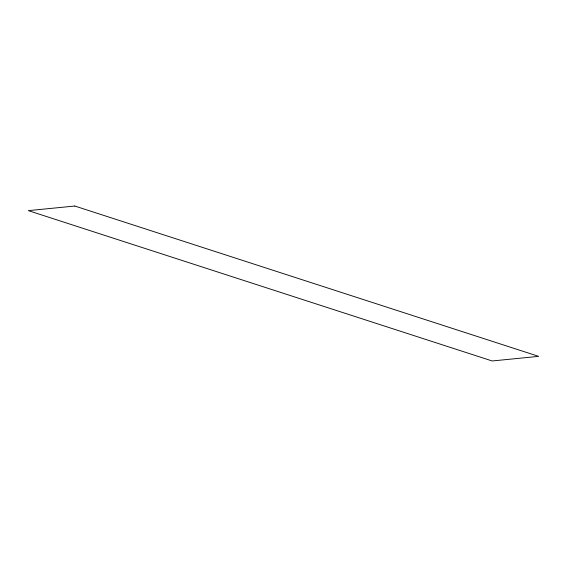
<?xml version="1.0" encoding="UTF-8"?>
<svg xmlns="http://www.w3.org/2000/svg" width="567" height="567" viewBox="0 0 567 567"><rect width="100%" height="100%" fill="white"/><g stroke="black" fill="none" stroke-linecap="round" stroke-linejoin="round"><path stroke-width="0.85" d="M74.83 206.034L28.35 210.633L492.17 360.966L538.65 356.367L74.83 206.034"/></g></svg>
